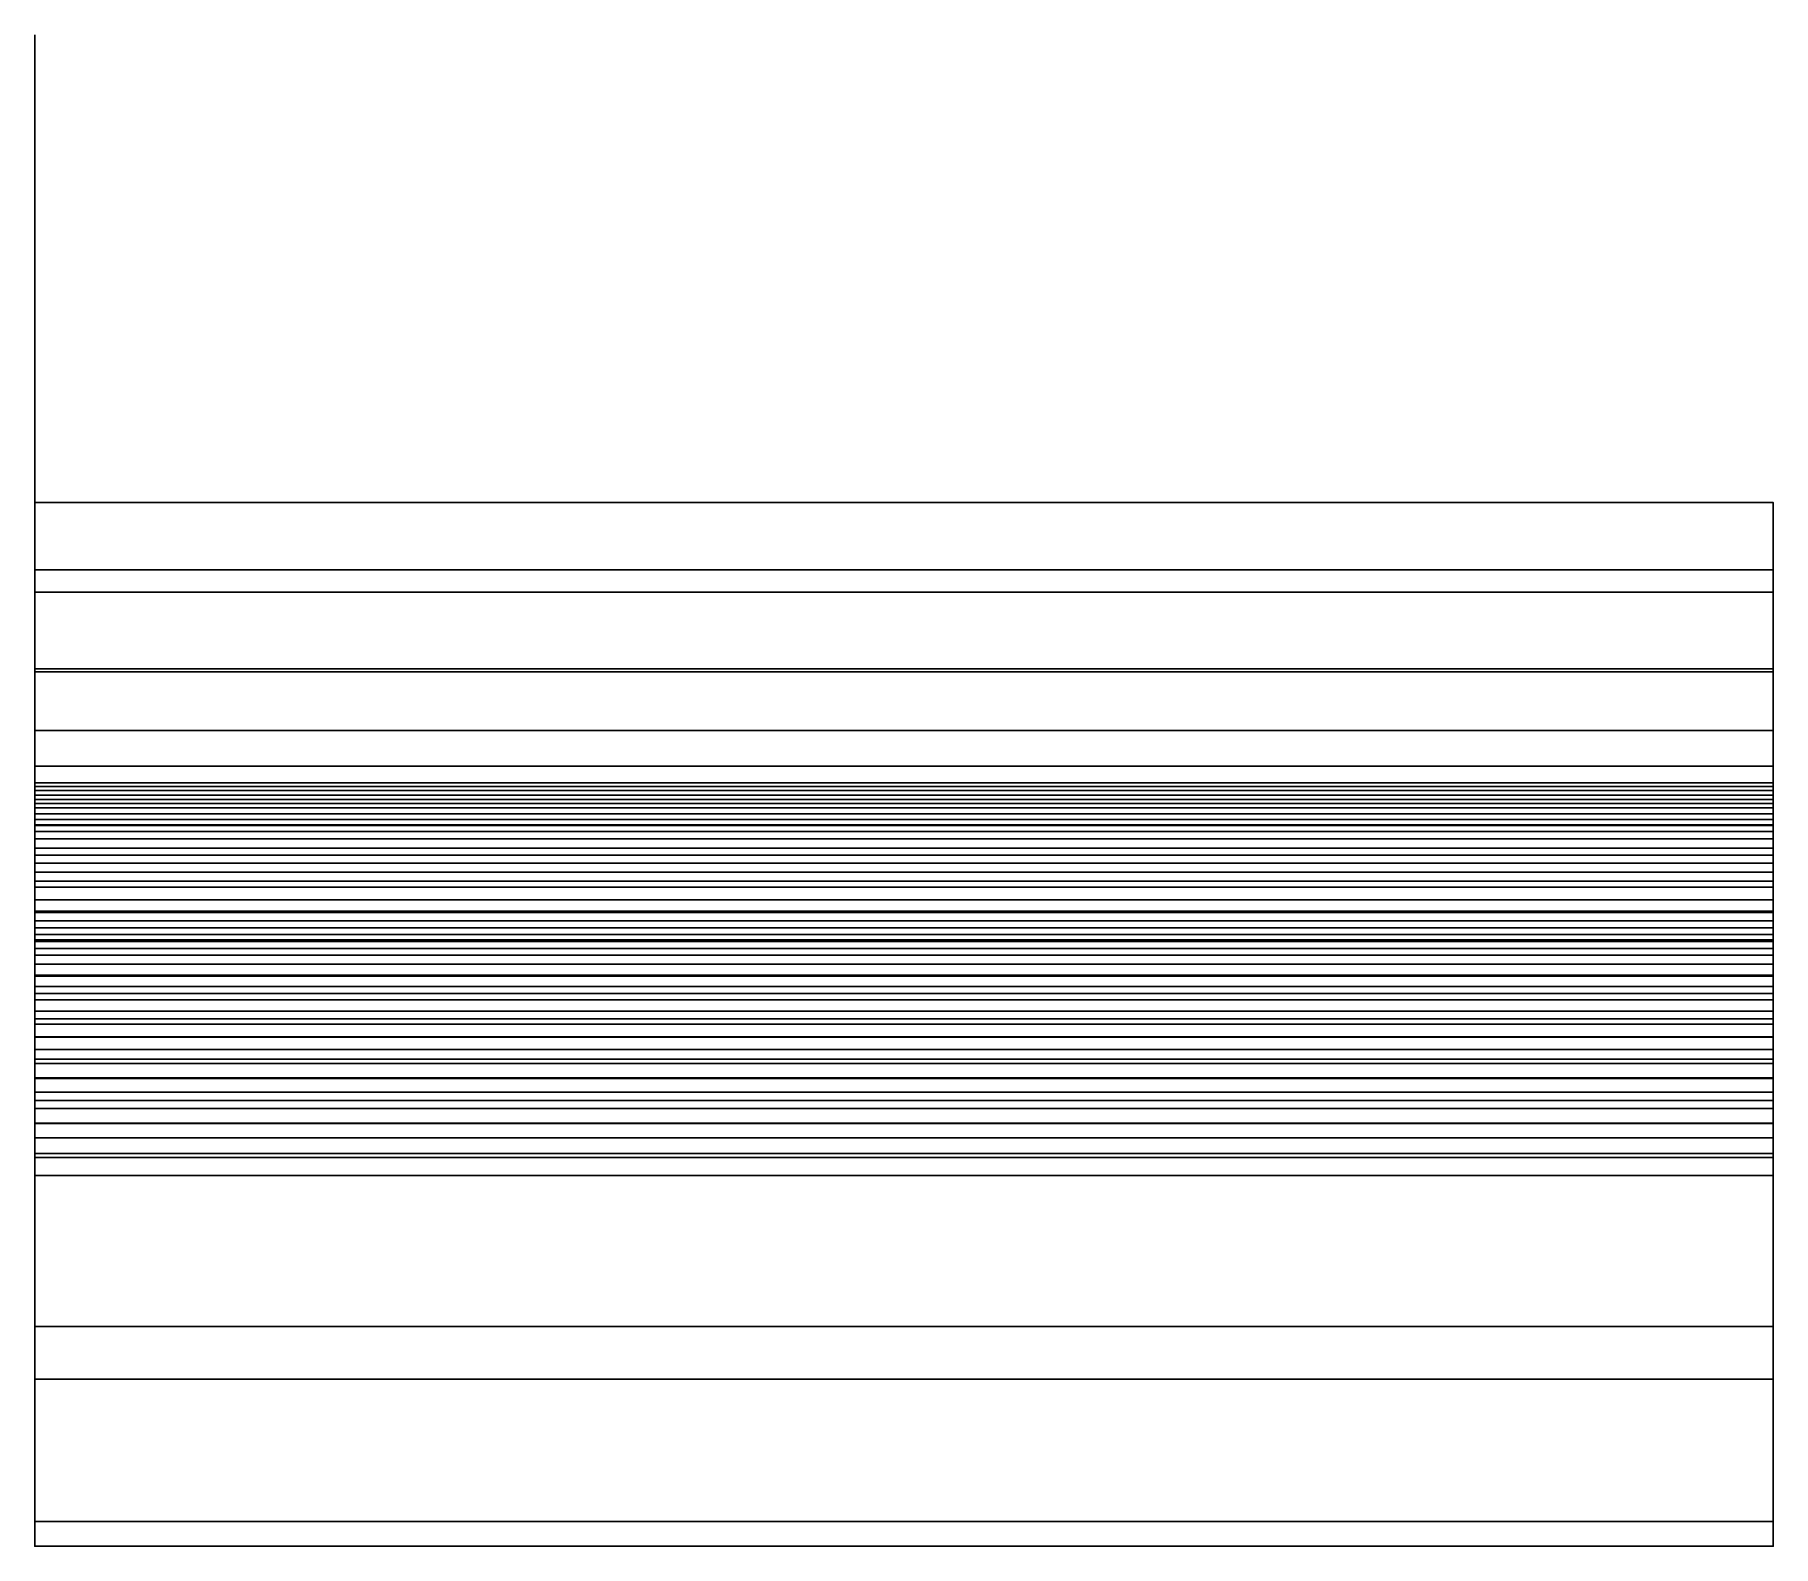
# Model space of a CAD drawing. Extents: x 0 to 50, y -30 to 13.5.
import ezdxf

# ---------------------------------------------------------------- set-up
doc = ezdxf.new("R2010")
doc.units = 0
doc.header["$MEASUREMENT"] = 0
doc.layers.add('ESTRUTURA', color=253, linetype='Continuous')

msp = doc.modelspace()

# ---------------------------------------------------------------- linework, layer by layer
at = {"layer": 'ESTRUTURA', "extrusion": (-1, 0, 0)}
for p, q in [((0, -30), (0, 13.451)), ((0, 0, 45.544), (0, 0, -6.453))]:
    msp.add_line(p, q, dxfattribs=at)
at = {"layer": 'ESTRUTURA', "extrusion": (1, 0, 0)}
for p, q in [((0, 0, 45.544), (0, -8.057, 45.544)), ((0, 0, 12.252), (0, 0, 15.493)), ((0, 0, 19.05), (0, 0, 22.155)), ((0, 0, 28.77), (0, 0, 32.191)), ((0, 0, 35.7), (0, 0, 38.633)), ((0, 0, 44.425), (0, 0, 45.544)), ((0, -6.546, 38.633), (0, 0, 38.633)), ((0, 0, 35.7), (0, -1.932, 35.7)), ((0, -1.932, 32.191), (0, 0, 32.191)), ((0, 0, 28.77), (0, -6.546, 28.77)), ((0, -6.546, 22.155), (0, 0, 22.155)), ((0, 0, 19.05), (0, -1.932, 19.05)), ((0, -1.932, 15.493), (0, 0, 15.493)), ((0, 0, 12.252), (0, -7.576, 12.252)), ((0, 0, 44.425), (0, -2.569, 44.425)), ((50, 0, 45.544), (50, -8.057, 45.544)), ((50, 0, 12.252), (50, 0, 15.493)), ((50, 0, 19.05), (50, 0, 22.155)), ((50, 0, 28.77), (50, 0, 32.191)), ((50, 0, 35.7), (50, 0, 38.633)), ((50, 0, 44.425), (50, 0, 45.544)), ((50, -6.546, 38.633), (50, 0, 38.633)), ((50, 0, 35.7), (50, -1.932, 35.7)), ((50, -1.932, 32.191), (50, 0, 32.191)), ((50, 0, 28.77), (50, -6.546, 28.77)), ((50, -6.546, 22.155), (50, 0, 22.155)), ((50, 0, 19.05), (50, -1.932, 19.05)), ((50, -1.932, 15.493), (50, 0, 15.493)), ((50, 0, 12.252), (50, -7.576, 12.252)), ((50, 0, 44.425), (50, -2.569, 44.425)), ((0, -1.932, 35.7), (0, -1.932, 37.115)), ((0, -1.932, 37.115), (0, -4.868, 37.115)), ((0, -4.868, 30.338), (0, -1.932, 30.338)), ((0, -1.932, 30.338), (0, -1.932, 32.191)), ((0, -1.932, 19.05), (0, -1.932, 20.466)), ((0, -1.932, 20.466), (0, -4.868, 20.466)), ((0, -4.868, 13.668), (0, -1.932, 13.668)), ((0, -1.932, 13.668), (0, -1.932, 15.493)), ((50, -1.932, 35.7), (50, -1.932, 37.115)), ((50, -1.932, 37.115), (50, -4.868, 37.115)), ((50, -4.868, 30.338), (50, -1.932, 30.338)), ((50, -1.932, 30.338), (50, -1.932, 32.191)), ((50, -1.932, 19.05), (50, -1.932, 20.466)), ((50, -1.932, 20.466), (50, -4.868, 20.466)), ((50, -4.868, 13.668), (50, -1.932, 13.668)), ((50, -1.932, 13.668), (50, -1.932, 15.493)), ((0, -2.569, 44.425), (0, -2.569, 42.881)), ((0, -2.569, 42.881), (0, -4.777, 40.467)), ((50, -2.569, 44.425), (50, -2.569, 42.881)), ((50, -2.569, 42.881), (50, -4.777, 40.467)), ((0, -6.546, 40.467), (0, -4.777, 40.467)), ((0, -4.868, 37.115), (0, -4.868, 35.7)), ((0, -4.868, 35.7), (0, -6.546, 35.7)), ((0, -6.546, 32.191), (0, -4.868, 32.191)), ((0, -4.868, 32.191), (0, -4.868, 30.338)), ((0, -4.868, 20.466), (0, -4.868, 19.05)), ((0, -4.868, 19.05), (0, -6.546, 19.05)), ((0, -6.546, 15.493), (0, -4.868, 15.493)), ((0, -4.868, 15.493), (0, -4.868, 13.668)), ((50, -6.546, 40.467), (50, -4.777, 40.467)), ((50, -4.868, 37.115), (50, -4.868, 35.7)), ((50, -4.868, 35.7), (50, -6.546, 35.7)), ((50, -6.546, 32.191), (50, -4.868, 32.191)), ((50, -4.868, 32.191), (50, -4.868, 30.338)), ((50, -4.868, 20.466), (50, -4.868, 19.05)), ((50, -4.868, 19.05), (50, -6.546, 19.05)), ((50, -6.546, 15.493), (50, -4.868, 15.493)), ((50, -4.868, 15.493), (50, -4.868, 13.668)), ((0, -6.546, 40.467), (0, -6.546, 38.633)), ((0, -6.546, 35.7), (0, -6.546, 32.191)), ((0, -6.546, 28.77), (0, -6.546, 22.155)), ((0, -6.546, 19.05), (0, -6.546, 15.493)), ((50, -6.546, 40.467), (50, -6.546, 38.633)), ((50, -6.546, 35.7), (50, -6.546, 32.191)), ((50, -6.546, 28.77), (50, -6.546, 22.155)), ((50, -6.546, 19.05), (50, -6.546, 15.493)), ((0, -7.576, 12.252), (0, -7.576, 1.078)), ((0, -7.576, 1.078), (0, -12.565, 1.078)), ((50, -7.576, 12.252), (50, -7.576, 1.078)), ((50, -7.576, 1.078), (50, -12.565, 1.078)), ((0, -8.057, 45.544), (0, -8.057, 16.079)), ((0, -8.057, 45.544), (0, -8.057, 20.075)), ((0, -8.164, 15.57), (50, -8.164, 15.57)), ((0, -8.279, 15.112), (50, -8.279, 15.112)), ((0, -8.407, 14.67), (50, -8.407, 14.67)), ((50, -8.057, 45.544), (50, -8.057, 16.079)), ((50, -8.057, 45.544), (50, -8.057, 20.075)), ((0, -8.534, 14.285), (50, -8.534, 14.285)), ((0, -8.647, 13.972), (50, -8.647, 13.972)), ((0, -8.771, 13.656), (50, -8.771, 13.656)), ((0, -8.942, 13.255), (50, -8.942, 13.255)), ((0, -9.104, 12.91), (50, -9.104, 12.91)), ((0, -12.565, 2.547), (0, -9.257, 2.547)), ((0, -9.257, 2.547), (0, -9.257, 3.596)), ((0, -9.257, 3.596), (0, -10.885, 3.596)), ((0, -9.28, 12.56), (50, -9.28, 12.56)), ((0, -9.453, 12.242), (50, -9.453, 12.242)), ((50, -12.565, 2.547), (50, -9.257, 2.547)), ((50, -9.257, 2.547), (50, -9.257, 3.596)), ((50, -9.257, 3.596), (50, -10.885, 3.596)), ((0, -9.665, 11.88), (50, -9.665, 11.88)), ((0, -9.93, 11.462), (50, -9.93, 11.462)), ((0, -10.129, 11.17), (50, -10.129, 11.17)), ((0, -10.362, 10.849), (50, -10.362, 10.849)), ((0, -10.618, 10.52), (50, -10.618, 10.52)), ((0, -10.885, 3.596), (0, -10.885, 4.75)), ((0, -11.786, 7.037), (0, -10.885, 4.75)), ((50, -10.885, 3.596), (50, -10.885, 4.75)), ((50, -11.786, 7.037), (50, -10.885, 4.75)), ((0, -11.052, 10.01), (50, -11.052, 10.01)), ((0, -11.419, 9.618), (50, -11.419, 9.618)), ((0, -11.747, 9.295), (50, -11.747, 9.295)), ((0, -12.026, 9.037), (50, -12.026, 9.037)), ((50, -12.225, 6.725), (0, -12.225, 6.725)), ((0, -12.416, 8.702), (50, -12.416, 8.702)), ((0, -12.565, 1.078), (0, -12.565, 2.547)), ((50, -12.614, 6.471), (0, -12.614, 6.471)), ((0, -12.819, 8.383), (50, -12.819, 8.383)), ((50, -12.565, 1.078), (50, -12.565, 2.547)), ((50, -13.007, 6.235), (0, -13.007, 6.235)), ((0, -13.27, 8.058), (50, -13.27, 8.058)), ((50, -13.586, 5.919), (0, -13.586, 5.919)), ((0, -13.612, 7.83), (50, -13.612, 7.83)), ((0, -13.905, 7.647), (50, -13.905, 7.647)), ((50, -14.106, 5.666), (0, -14.106, 5.666)), ((0, -14.288, 7.425), (50, -14.288, 7.425)), ((0, -14.615, 7.249), (50, -14.615, 7.249)), ((50, -14.842, 5.356), (0, -14.842, 5.356)), ((0, -14.996, 7.059), (50, -14.996, 7.059)), ((0, -15.356, 6.895), (50, -15.356, 6.895)), ((50, -15.362, 5.168), (0, -15.362, 5.168)), ((0, -15.721, 6.741), (50, -15.721, 6.741)), ((50, -15.995, 4.972), (0, -15.995, 4.972)), ((0, -16.121, 6.588), (50, -16.121, 6.588)), ((0, -16.539, 6.445), (50, -16.539, 6.445)), ((50, -16.558, 4.828), (0, -16.558, 4.828)), ((0, -16.946, 6.321), (50, -16.946, 6.321)), ((50, -17.189, 4.697), (0, -17.189, 4.697)), ((0, -17.412, 6.197), (50, -17.412, 6.197)), ((50, -17.84, 4.595), (0, -17.84, 4.595)), ((0, -17.847, 6.099), (50, -17.847, 6.099)), ((0, -18.259, 6.02), (0, -18.259, 6.02)), ((0, -18.259, 6.02), (50, -18.259, 6.02)), ((50, -18.457, 5.988), (50, -18.708, 5.951)), ((0, -30, 5.951), (0, -18.708, 5.951)), ((50, -18.708, 5.951), (0, -18.708, 5.951)), ((50, -18.821, 4.506), (0, -18.821, 4.506)), ((50, -30, 5.951), (50, -18.708, 5.951)), ((0, -19.339, 4.489), (0, -23.679, 4.489)), ((50, -19.339, 4.489), (50, -23.679, 4.489)), ((0, -29.291, 1.078), (0, -23.679, 1.078)), ((0, -23.679, 4.489), (0, -23.679, 1.078)), ((50, -29.291, 1.078), (50, -23.679, 1.078)), ((50, -23.679, 4.489), (50, -23.679, 1.078)), ((0, -30, 4.45), (0, -25.197, 4.45)), ((0, -25.197, 4.45), (0, -25.197, 2.514)), ((0, -25.197, 2.514), (0, -30, 2.514)), ((50, -30, 4.45), (50, -25.197, 4.45)), ((50, -25.197, 4.45), (50, -25.197, 2.514)), ((50, -25.197, 2.514), (50, -30, 2.514)), ((0, -30), (0, -29.291)), ((0, -29.291), (0, -29.291, 1.078)), ((50, -30), (50, -29.291)), ((50, -29.291), (50, -29.291, 1.078)), ((0, -30, 5.951), (0, -30, 4.45)), ((0, -30, 2.514), (0, -30)), ((50, -30, 5.951), (50, -30, 4.45)), ((50, -30, 2.514), (50, -30))]:
    msp.add_line(p, q, dxfattribs=at)
for centre, radius, start, end in [((-20.403, 18.397), 12.561, 277.7535, 349.3642), ((-20.403, 18.397, 50), 12.561, 277.7535, 349.3642), ((-19.509, 17.459), 12.972, 270.7511, 306.5393), ((-19.509, 17.459, 50), 12.972, 270.7511, 306.5393)]:
    msp.add_arc(centre, radius, start, end, dxfattribs=at)
at = {"layer": 'ESTRUTURA'}
for points in [[(0, 0, 12.252), (0, -7.576, 12.252), (50, -7.576, 12.252), (50, 0, 12.252)], [(0, 0, 12.252), (0, 0, 15.493), (50, 0, 15.493), (50, 0, 12.252)], [(50, -1.932, 15.493), (0, -1.932, 15.493), (0, 0, 15.493), (50, 0, 15.493)], [(50, -1.932, 19.05), (0, -1.932, 19.05), (0, 0, 19.05), (50, 0, 19.05)], [(50, 0, 19.05), (0, 0, 19.05), (0, 0, 22.155), (50, 0, 22.155)], [(50, 0, 22.155), (50, -6.546, 22.155), (0, -6.546, 22.155), (0, 0, 22.155)], [(50, -6.546, 28.77), (0, -6.546, 28.77), (0, 0, 28.77), (50, 0, 28.77)], [(50, 0, 28.77), (0, 0, 28.77), (0, 0, 32.191), (50, 0, 32.191)], [(50, -1.932, 32.191), (0, -1.932, 32.191), (0, 0, 32.191), (50, 0, 32.191)], [(50, -1.932, 35.7), (0, -1.932, 35.7), (0, 0, 35.7), (50, 0, 35.7)], [(50, 0, 35.7), (0, 0, 35.7), (0, 0, 38.633), (50, 0, 38.633)], [(50, 0, 38.633), (50, -6.546, 38.633), (0, -6.546, 38.633), (0, 0, 38.633)], [(50, -2.569, 44.425), (0, -2.569, 44.425), (0, 0, 44.425), (50, 0, 44.425)], [(50, 0, 44.425), (0, 0, 44.425), (0, 0, 45.544), (50, 0, 45.544)], [(50, 0, 45.544), (50, -8.057, 45.544), (0, -8.057, 45.544), (0, 0, 45.544)], [(50, -1.932, 13.668), (0, -1.932, 13.668), (0, -1.932, 15.493), (50, -1.932, 15.493)], [(50, -4.868, 13.668), (0, -4.868, 13.668), (0, -1.932, 13.668), (50, -1.932, 13.668)], [(50, -4.868, 20.466), (0, -4.868, 20.466), (0, -1.932, 20.466), (50, -1.932, 20.466)], [(50, -1.932, 20.466), (0, -1.932, 20.466), (0, -1.932, 19.05), (50, -1.932, 19.05)], [(50, -1.932, 32.191), (50, -1.932, 30.338), (0, -1.932, 30.338), (0, -1.932, 32.191)], [(50, -1.932, 30.338), (50, -4.868, 30.338), (0, -4.868, 30.338), (0, -1.932, 30.338)], [(50, -4.868, 37.115), (0, -4.868, 37.115), (0, -1.932, 37.115), (50, -1.932, 37.115)], [(50, -1.932, 37.115), (0, -1.932, 37.115), (0, -1.932, 35.7), (50, -1.932, 35.7)], [(50, -4.777, 40.467), (0, -4.777, 40.467), (0, -2.569, 42.881), (50, -2.569, 42.881)], [(50, -2.569, 42.881), (0, -2.569, 42.881), (0, -2.569, 44.425), (50, -2.569, 44.425)], [(50, -6.546, 40.467), (0, -6.546, 40.467), (0, -4.777, 40.467), (50, -4.777, 40.467)], [(50, -4.868, 13.668), (0, -4.868, 13.668), (0, -4.868, 15.493), (50, -4.868, 15.493)], [(50, -4.868, 15.493), (50, -6.546, 15.493), (0, -6.546, 15.493), (0, -4.868, 15.493)], [(50, -6.546, 19.05), (0, -6.546, 19.05), (0, -4.868, 19.05), (50, -4.868, 19.05)], [(50, -4.868, 19.05), (0, -4.868, 19.05), (0, -4.868, 20.466), (50, -4.868, 20.466)], [(50, -4.868, 30.338), (0, -4.868, 30.338), (0, -4.868, 32.191), (50, -4.868, 32.191)], [(50, -4.868, 32.191), (50, -6.546, 32.191), (0, -6.546, 32.191), (0, -4.868, 32.191)], [(50, -6.546, 35.7), (0, -6.546, 35.7), (0, -4.868, 35.7), (50, -4.868, 35.7)], [(50, -4.868, 35.7), (0, -4.868, 35.7), (0, -4.868, 37.115), (50, -4.868, 37.115)], [(50, -6.546, 15.493), (0, -6.546, 15.493), (0, -6.546, 19.05), (50, -6.546, 19.05)], [(50, -6.546, 22.155), (0, -6.546, 22.155), (0, -6.546, 28.77), (50, -6.546, 28.77)], [(50, -6.546, 32.191), (0, -6.546, 32.191), (0, -6.546, 35.7), (50, -6.546, 35.7)], [(50, -6.546, 38.633), (0, -6.546, 38.633), (0, -6.546, 40.467), (50, -6.546, 40.467)], [(0, -7.576, 12.252), (0, -7.576, 1.078), (50, -7.576, 1.078), (50, -7.576, 12.252)], [(0, -7.576, 1.078), (0, -12.565, 1.078), (50, -12.565, 1.078), (50, -7.576, 1.078)], [(0, -8.057, 45.544), (50, -8.057, 45.544), (50, -8.057, 16.079), (0, -8.057, 16.079)], [(0, -8.164, 15.57), (50, -8.164, 15.57), (50, -8.057, 16.079), (0, -8.057, 16.079)], [(50, -8.279, 15.112), (0, -8.279, 15.112), (0, -8.164, 15.57), (50, -8.164, 15.57)], [(0, -8.407, 14.67), (50, -8.407, 14.67), (50, -8.279, 15.112), (0, -8.279, 15.112)], [(50, -8.534, 14.285), (0, -8.534, 14.285), (0, -8.407, 14.67), (50, -8.407, 14.67)], [(0, -8.647, 13.972), (50, -8.647, 13.972), (50, -8.534, 14.285), (0, -8.534, 14.285)], [(50, -8.771, 13.656), (0, -8.771, 13.656), (0, -8.647, 13.972), (50, -8.647, 13.972)], [(0, -8.942, 13.255), (50, -8.942, 13.255), (50, -8.771, 13.656), (0, -8.771, 13.656)], [(50, -9.104, 12.91), (0, -9.104, 12.91), (0, -8.942, 13.255), (50, -8.942, 13.255)], [(0, -9.28, 12.56), (50, -9.28, 12.56), (50, -9.104, 12.91), (0, -9.104, 12.91)], [(50, -12.565, 2.547), (50, -9.257, 2.547), (0, -9.257, 2.547), (0, -12.565, 2.547)], [(50, -9.257, 2.547), (50, -9.257, 3.596), (0, -9.257, 3.596), (0, -9.257, 2.547)], [(50, -9.257, 3.596), (50, -10.885, 3.596), (0, -10.885, 3.596), (0, -9.257, 3.596)], [(50, -9.453, 12.242), (0, -9.453, 12.242), (0, -9.28, 12.56), (50, -9.28, 12.56)], [(0, -9.665, 11.88), (50, -9.665, 11.88), (50, -9.453, 12.242), (0, -9.453, 12.242)], [(50, -9.93, 11.462), (0, -9.93, 11.462), (0, -9.665, 11.88), (50, -9.665, 11.88)], [(0, -10.129, 11.17), (50, -10.129, 11.17), (50, -9.93, 11.462), (0, -9.93, 11.462)], [(50, -10.362, 10.849), (0, -10.362, 10.849), (0, -10.129, 11.17), (50, -10.129, 11.17)], [(0, -10.618, 10.52), (50, -10.618, 10.52), (50, -10.362, 10.849), (0, -10.362, 10.849)], [(50, -11.052, 10.01), (0, -11.052, 10.01), (0, -10.618, 10.52), (50, -10.618, 10.52)], [(0, -10.885, 3.596), (0, -10.885, 4.75), (50, -10.885, 4.75), (50, -10.885, 3.596)], [(0, -10.885, 4.75), (0, -11.786, 7.037), (50, -11.786, 7.037), (50, -10.885, 4.75)], [(0, -11.419, 9.618), (50, -11.419, 9.618), (50, -11.052, 10.01), (0, -11.052, 10.01)], [(50, -11.747, 9.295), (0, -11.747, 9.295), (0, -11.419, 9.618), (50, -11.419, 9.618)], [(0, -12.026, 9.037), (50, -12.026, 9.037), (50, -11.747, 9.295), (0, -11.747, 9.295)], [(50, -12.225, 6.725), (0, -12.225, 6.725), (0, -11.786, 7.037), (50, -11.786, 7.037)], [(50, -12.416, 8.702), (0, -12.416, 8.702), (0, -12.026, 9.037), (50, -12.026, 9.037)], [(0, -12.614, 6.471), (50, -12.614, 6.471), (50, -12.225, 6.725), (0, -12.225, 6.725)], [(0, -12.819, 8.383), (50, -12.819, 8.383), (50, -12.416, 8.702), (0, -12.416, 8.702)], [(50, -12.565, 1.078), (50, -12.565, 2.547), (0, -12.565, 2.547), (0, -12.565, 1.078)], [(50, -13.007, 6.235), (0, -13.007, 6.235), (0, -12.614, 6.471), (50, -12.614, 6.471)], [(50, -13.27, 8.058), (0, -13.27, 8.058), (0, -12.819, 8.383), (50, -12.819, 8.383)], [(0, -13.586, 5.919), (50, -13.586, 5.919), (50, -13.007, 6.235), (0, -13.007, 6.235)], [(0, -13.612, 7.83), (50, -13.612, 7.83), (50, -13.27, 8.058), (0, -13.27, 8.058)], [(50, -14.106, 5.666), (0, -14.106, 5.666), (0, -13.586, 5.919), (50, -13.586, 5.919)], [(50, -13.905, 7.647), (0, -13.905, 7.647), (0, -13.612, 7.83), (50, -13.612, 7.83)], [(0, -14.288, 7.425), (50, -14.288, 7.425), (50, -13.905, 7.647), (0, -13.905, 7.647)], [(0, -14.842, 5.356), (50, -14.842, 5.356), (50, -14.106, 5.666), (0, -14.106, 5.666)], [(50, -14.615, 7.249), (0, -14.615, 7.249), (0, -14.288, 7.425), (50, -14.288, 7.425)], [(0, -14.996, 7.059), (50, -14.996, 7.059), (50, -14.615, 7.249), (0, -14.615, 7.249)], [(50, -15.362, 5.168), (0, -15.362, 5.168), (0, -14.842, 5.356), (50, -14.842, 5.356)], [(50, -15.356, 6.895), (0, -15.356, 6.895), (0, -14.996, 7.059), (50, -14.996, 7.059)], [(0, -15.721, 6.741), (50, -15.721, 6.741), (50, -15.356, 6.895), (0, -15.356, 6.895)], [(0, -15.995, 4.972), (50, -15.995, 4.972), (50, -15.362, 5.168), (0, -15.362, 5.168)], [(50, -16.121, 6.588), (0, -16.121, 6.588), (0, -15.721, 6.741), (50, -15.721, 6.741)], [(50, -16.558, 4.828), (0, -16.558, 4.828), (0, -15.995, 4.972), (50, -15.995, 4.972)], [(0, -16.539, 6.445), (50, -16.539, 6.445), (50, -16.121, 6.588), (0, -16.121, 6.588)], [(50, -16.946, 6.321), (0, -16.946, 6.321), (0, -16.539, 6.445), (50, -16.539, 6.445)], [(0, -17.189, 4.697), (50, -17.189, 4.697), (50, -16.558, 4.828), (0, -16.558, 4.828)], [(0, -17.412, 6.197), (50, -17.412, 6.197), (50, -16.946, 6.321), (0, -16.946, 6.321)], [(50, -17.84, 4.595), (0, -17.84, 4.595), (0, -17.189, 4.697), (50, -17.189, 4.697)], [(50, -17.847, 6.099), (0, -17.847, 6.099), (0, -17.412, 6.197), (50, -17.412, 6.197)], [(0, -18.821, 4.506), (50, -18.821, 4.506), (50, -17.84, 4.595), (0, -17.84, 4.595)], [(0, -18.259, 6.02), (50, -18.259, 6.02), (50, -17.847, 6.099), (0, -17.847, 6.099)], [(50, -18.708, 5.951), (0, -18.708, 5.951), (0, -18.259, 6.02), (50, -18.259, 6.02)], [(50, -30, 5.951), (0, -30, 5.951), (0, -18.708, 5.951), (50, -18.708, 5.951)], [(50, -19.339, 4.489), (0, -19.339, 4.489), (0, -18.821, 4.506), (50, -18.821, 4.506)], [(50, -19.339, 4.489), (0, -19.339, 4.489), (0, -23.679, 4.489), (50, -23.679, 4.489)], [(50, -19.339, 4.489), (0, -19.339, 4.489), (0, -19.339, 4.489)], [(50, -23.679, 4.489), (0, -23.679, 4.489), (0, -23.679, 1.078), (50, -23.679, 1.078)], [(0, -23.679, 1.078), (50, -23.679, 1.078), (50, -29.291, 1.078), (0, -29.291, 1.078)], [(0, -30, 2.514), (50, -30, 2.514), (50, -25.197, 2.514), (0, -25.197, 2.514)], [(50, -25.197, 2.514), (0, -25.197, 2.514), (0, -25.197, 4.45), (50, -25.197, 4.45)], [(50, -25.197, 4.45), (0, -25.197, 4.45), (0, -30, 4.45), (50, -30, 4.45)], [(50, -29.291, 1.078), (0, -29.291, 1.078), (0, -29.291), (50, -29.291)], [(0, -29.291), (50, -29.291), (50, -30), (0, -30)], [(50, -30), (0, -30), (0, -30, 2.514), (50, -30, 2.514)], [(50, -30, 4.45), (0, -30, 4.45), (0, -30, 5.951), (50, -30, 5.951)]]:
    msp.add_3dface(points, dxfattribs=at)

doc.saveas('drawing.dxf')
